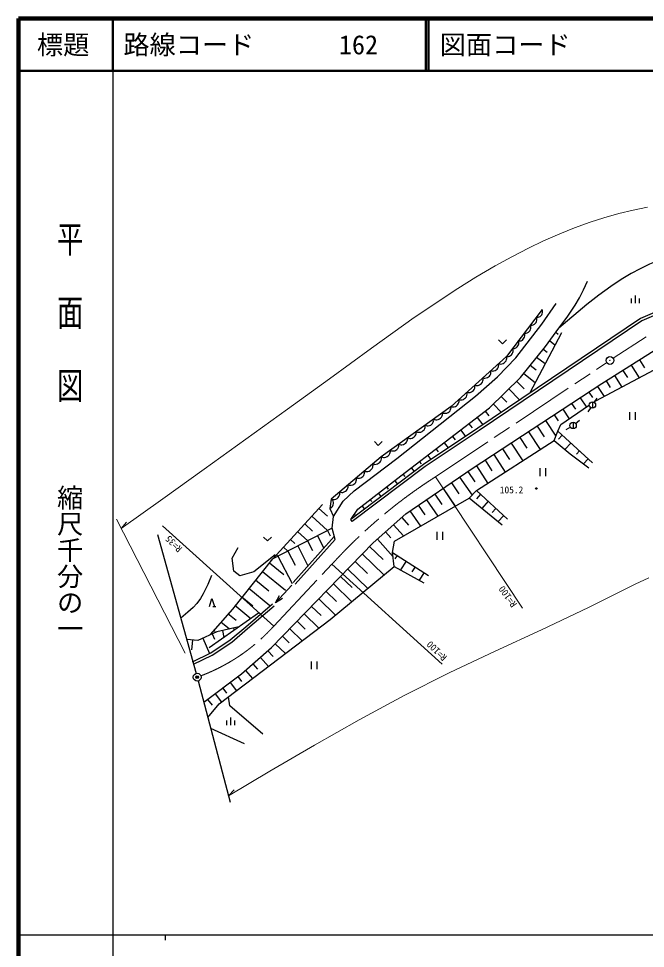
# Model space of a CAD drawing. Units: millimetres, scale not verified. Extents: x 40000 to 680000, y 20000 to 380000.
# Drawn here: x 40000 to 159656, y 202409 to 380000 of the extents above; entities that cross this region are included whole.
import ezdxf
from ezdxf.enums import TextEntityAlignment as Align

# ---------------------------------------------------------------- set-up
doc = ezdxf.new("R2010")
doc.units = ezdxf.units.MM
doc.header["$LTSCALE"] = 1000
doc.header["$PDMODE"] = 32
doc.header["$PDSIZE"] = 500
doc.linetypes.add('CHAIN', pattern=[18.5, 12, -1.5, 3.5, -1.5])
for name, color, linetype, lineweight in [('M-BGD', 7, 'Continuous', 25), ('M-BMK', 2, 'CHAIN', 13), ('M-BMK-OTRS', 5, 'Continuous', 25), ('M-BMK-SRVR', 3, 'Continuous', 25), ('M-STR-HTXT', 7, 'Continuous', 13), ('M-TTL', 2, 'Continuous', 140), ('M-TTL-BAND', 7, 'Continuous', 25), ('M-TTL-LINE', 7, 'Continuous', 50)]:
    doc.layers.add(name, color=color, linetype=linetype, lineweight=lineweight)
doc.layers.add('M-OTRS', color=6, linetype='Continuous')
doc.layers.add('M-TTL-TXT', color=7, linetype='Continuous')
doc.styles.add('@ＭＳ ゴシック', font='')
doc.styles.add('ＭＳ ゴシック', font='')
doc.styles.get('@ＭＳ ゴシック').set_extended_font_data('@MS Gothic')
doc.styles.get('ＭＳ ゴシック').set_extended_font_data('MS Gothic')

msp = doc.modelspace()

# ---------------------------------------------------------------- linework, layer by layer
at = {"layer": 'M-BGD'}
for p, q in [((157721, 327138), (157721, 325638)), ((139855, 321653), (142602, 325559)), ((156971, 326538), (156971, 325638)), ((158471, 326537), (158471, 325637)), ((164278, 325126), (158744, 322690)), ((139947, 324430), (133139, 315490)), ((139584, 323121), (139743, 323271)), ((139743, 323271), (139874, 323443)), ((139874, 323443), (139976, 323637)), ((140002, 324206), (139924, 324401)), ((139976, 323637), (140021, 323874)), ((140023, 324054), (140002, 324206)), ((140021, 323874), (140023, 324054)), ((164442, 324653), (158987, 322250)), ((158744, 322690), (127639, 301763)), ((158987, 322250), (127918, 301348)), ((134938, 315196), (139855, 321653)), ((137765, 321251), (137683, 321457)), ((137683, 321457), (137903, 321432)), ((137903, 321432), (138063, 321454)), ((138063, 321454), (138246, 321506)), ((138246, 321506), (138474, 321618)), ((138474, 321618), (138643, 321777)), ((138643, 321777), (138781, 321958)), ((138781, 321958), (138889, 322162)), ((138916, 322763), (138834, 322968)), ((138834, 322968), (139042, 322945)), ((138889, 322162), (138936, 322413)), ((138938, 322603), (138916, 322763)), ((138936, 322413), (138938, 322603)), ((139042, 322945), (139194, 322966)), ((139194, 322966), (139367, 323015)), ((139367, 323015), (139584, 323121)), ((136614, 319739), (136532, 319945)), ((136532, 319945), (136752, 319921)), ((136636, 319580), (136614, 319739)), ((136752, 319921), (136912, 319942)), ((136912, 319942), (137095, 319994)), ((137095, 319994), (137323, 320107)), ((137323, 320107), (137492, 320265)), ((137492, 320265), (137630, 320446)), ((143624, 320006), (137523, 308413)), ((137630, 320446), (137738, 320651)), ((137738, 320651), (137785, 320901)), ((137787, 321091), (137765, 321251)), ((137785, 320901), (137787, 321091)), ((140566, 317390), (143148, 320864)), ((142539, 320078), (143018, 319707)), ((131641, 318629), (132391, 317908)), ((132391, 317908), (133141, 318628)), ((135459, 318239), (135381, 318433)), ((135381, 318433), (135601, 318409)), ((135433, 317670), (135478, 317907)), ((135479, 318087), (135459, 318239)), ((135478, 317907), (135479, 318087)), ((135601, 318409), (135761, 318431)), ((135761, 318431), (135944, 318483)), ((135944, 318483), (136172, 318595)), ((136172, 318595), (136341, 318753)), ((136341, 318753), (136479, 318935)), ((136479, 318935), (136587, 319139)), ((136587, 319139), (136634, 319390)), ((136634, 319390), (136636, 319580)), ((141322, 318506), (142397, 317673)), ((134237, 315991), (134345, 316195)), ((134372, 316796), (134290, 317001)), ((134290, 317001), (134499, 316978)), ((134345, 316195), (134393, 316446)), ((134394, 316636), (134372, 316796)), ((134393, 316446), (134394, 316636)), ((134499, 316978), (134650, 316999)), ((134650, 316999), (134823, 317048)), ((134823, 317048), (135040, 317154)), ((135040, 317154), (135200, 317304)), ((135200, 317304), (135331, 317476)), ((135331, 317476), (135433, 317670)), ((135843, 311430), (140566, 317390)), ((140104, 316933), (140916, 316305)), ((151358, 310293), (162545, 317353)), ((133139, 315490), (122554, 305919)), ((131423, 311578), (134938, 315196)), ((132711, 314253), (132898, 314422)), ((132898, 314422), (133057, 314623)), ((133057, 314623), (133159, 314885)), ((133139, 315490), (133359, 315465)), ((133159, 314885), (133199, 315091)), ((133208, 315269), (133161, 315509)), ((133199, 315091), (133208, 315269)), ((133359, 315465), (133519, 315487)), ((133519, 315487), (133702, 315539)), ((133702, 315539), (133931, 315651)), ((133931, 315651), (134099, 315810)), ((134099, 315810), (134237, 315991)), ((138887, 315361), (140516, 314100)), ((158549, 314832), (159510, 313310)), ((130165, 312531), (130120, 312760)), ((130120, 312760), (130343, 312692)), ((130343, 312692), (130512, 312683)), ((130512, 312683), (130712, 312702)), ((130712, 312702), (130970, 312773)), ((130970, 312773), (131175, 312905)), ((131175, 312905), (131353, 313066)), ((131353, 313066), (131504, 313256)), ((131504, 313256), (131602, 313506)), ((131602, 313506), (131640, 313703)), ((131648, 313872), (131603, 314101)), ((131603, 314101), (131838, 314030)), ((131640, 313703), (131648, 313872)), ((131838, 314030), (132016, 314021)), ((132016, 314021), (132225, 314040)), ((132225, 314040), (132496, 314116)), ((132496, 314116), (132711, 314253)), ((137670, 313789), (138813, 312903)), ((150200, 307003), (161309, 312912)), ((155353, 312815), (156224, 311436)), ((156951, 313823), (158477, 311406)), ((127247, 307898), (131423, 311578)), ((128532, 310531), (128635, 310794)), ((128635, 310794), (128675, 311000)), ((128684, 311178), (128636, 311418)), ((128636, 311418), (128860, 311350)), ((128675, 311000), (128684, 311178)), ((128860, 311350), (129029, 311342)), ((129029, 311342), (129228, 311360)), ((129228, 311360), (129487, 311432)), ((129487, 311432), (129692, 311563)), ((129692, 311563), (129870, 311724)), ((129870, 311724), (130021, 311915)), ((129883, 305640), (135843, 311430)), ((130021, 311915), (130118, 312165)), ((130118, 312165), (130156, 312361)), ((130156, 312361), (130165, 312531)), ((136452, 312216), (138635, 310526)), ((152157, 310798), (152938, 309561)), ((153755, 311806), (155131, 309626)), ((126569, 294045), (151358, 310293)), ((126828, 308975), (126980, 309165)), ((126980, 309165), (127077, 309415)), ((127077, 309415), (127115, 309612)), ((127124, 309781), (127079, 310010)), ((127079, 310010), (127313, 309939)), ((127115, 309612), (127124, 309781)), ((127313, 309939), (127491, 309930)), ((127491, 309930), (127700, 309949)), ((127700, 309949), (127971, 310024)), ((127971, 310024), (128187, 310162)), ((128187, 310162), (128374, 310331)), ((128374, 310331), (128532, 310531)), ((133608, 309259), (135651, 307155)), ((135098, 310706), (136482, 309282)), ((150532, 309752), (151782, 307845)), ((112208, 295988), (127247, 307898)), ((124083, 307031), (124037, 307260)), ((124037, 307260), (124272, 307189)), ((124659, 307199), (124930, 307275)), ((124930, 307275), (125145, 307413)), ((125145, 307413), (125332, 307582)), ((125332, 307582), (125491, 307782)), ((125491, 307782), (125593, 308044)), ((125593, 308044), (125634, 308250)), ((125643, 308428), (125595, 308669)), ((125595, 308669), (125818, 308601)), ((125634, 308250), (125643, 308428)), ((125818, 308601), (125988, 308592)), ((125988, 308592), (126187, 308610)), ((126187, 308610), (126445, 308682)), ((126445, 308682), (126650, 308814)), ((126650, 308814), (126828, 308975)), ((132118, 307811), (133187, 306711)), ((147227, 307585), (148392, 305807)), ((148879, 308668), (149575, 307606)), ((149894, 306684), (150467, 307503)), ((122554, 305919), (109244, 296325)), ((113000, 292643), (129883, 305640)), ((122481, 305324), (122541, 305515)), ((122541, 305515), (122568, 305682)), ((122568, 305682), (122548, 305915)), ((122554, 305919), (122777, 305851)), ((122777, 305851), (122947, 305842)), ((122947, 305842), (123146, 305861)), ((123146, 305861), (123404, 305933)), ((123404, 305933), (123609, 306064)), ((123609, 306064), (123787, 306225)), ((123787, 306225), (123938, 306416)), ((123938, 306416), (124036, 306665)), ((124036, 306665), (124074, 306862)), ((124074, 306862), (124083, 307031)), ((124272, 307189), (124450, 307180)), ((124450, 307180), (124659, 307199)), ((130628, 306364), (132147, 304801)), ((143525, 302476), (148817, 306098)), ((145574, 306502), (146286, 305415)), ((149214, 305695), (148654, 304867)), ((149550, 306793), (149549, 305593)), ((120340, 303546), (120545, 303694)), ((120545, 303694), (120724, 303875)), ((120724, 303875), (120855, 304125)), ((120855, 304125), (120918, 304325)), ((120918, 304325), (120946, 304501)), ((120946, 304501), (120926, 304745)), ((120926, 304745), (121140, 304653)), ((121140, 304653), (121308, 304626)), ((121308, 304626), (121508, 304622)), ((121508, 304622), (121772, 304665)), ((121772, 304665), (121991, 304773)), ((121991, 304773), (122185, 304913)), ((122185, 304913), (122357, 305086)), ((122357, 305086), (122481, 305324)), ((127529, 303826), (128610, 302424)), ((129098, 305036), (129794, 304133)), ((142269, 304335), (143013, 303199)), ((143921, 305419), (145130, 303575)), ((156606, 304860), (156606, 303360)), ((157746, 303360), (157746, 304860)), ((117529, 301727), (117592, 301928)), ((117592, 301928), (117620, 302104)), ((117620, 302104), (117600, 302348)), ((117600, 302348), (117814, 302256)), ((117814, 302256), (117982, 302229)), ((117982, 302229), (118182, 302225)), ((118182, 302225), (118446, 302268)), ((118446, 302268), (118664, 302376)), ((118664, 302376), (118859, 302516)), ((118859, 302516), (119030, 302689)), ((119030, 302689), (119155, 302926)), ((119155, 302926), (119215, 303117)), ((119215, 303117), (119242, 303285)), ((119242, 303285), (119222, 303517)), ((119222, 303517), (119447, 303421)), ((119447, 303421), (119623, 303392)), ((119623, 303392), (119833, 303388)), ((119833, 303388), (120111, 303433)), ((120111, 303433), (120340, 303546)), ((125960, 302617), (126561, 301837)), ((138964, 302169), (140309, 300116)), ((140616, 303252), (142572, 300268)), ((142953, 301189), (143525, 302476)), ((145349, 301972), (144499, 301444)), ((145858, 302888), (145858, 301688)), ((146317, 302675), (147082, 303319)), ((115533, 300119), (115704, 300291)), ((115704, 300291), (115829, 300529)), ((115829, 300529), (115889, 300720)), ((115889, 300720), (115916, 300887)), ((115916, 300887), (115896, 301120)), ((115896, 301120), (116121, 301023)), ((116121, 301023), (116297, 300995)), ((116297, 300995), (116507, 300991)), ((116507, 300991), (116785, 301036)), ((116785, 301036), (117014, 301149)), ((117014, 301149), (117219, 301296)), ((117219, 301296), (117398, 301478)), ((127639, 301763), (117326, 294843)), ((117398, 301478), (117529, 301727)), ((127918, 301348), (117616, 294436)), ((122821, 300198), (123328, 299541)), ((124391, 301407), (125314, 300210)), ((137311, 301086), (139547, 297674)), ((142212, 299399), (142953, 301189)), ((142953, 301189), (149530, 295181)), ((143775, 300438), (143051, 299646)), ((107917, 299203), (108666, 298483)), ((108666, 298483), (109417, 299203)), ((112563, 298323), (112590, 298490)), ((112590, 298490), (112570, 298723)), ((112570, 298723), (112795, 298626)), ((112795, 298626), (112971, 298597)), ((112971, 298597), (113181, 298593)), ((113181, 298593), (113459, 298638)), ((113459, 298638), (113688, 298752)), ((113688, 298752), (113893, 298899)), ((113893, 298899), (114072, 299081)), ((114072, 299081), (114203, 299330)), ((114203, 299330), (114266, 299531)), ((114266, 299531), (114294, 299706)), ((114294, 299706), (114274, 299950)), ((114274, 299950), (114488, 299858)), ((114488, 299858), (114656, 299831)), ((114656, 299831), (114855, 299827)), ((114855, 299827), (115120, 299870)), ((115120, 299870), (115338, 299978)), ((115338, 299978), (115533, 300119)), ((121252, 298989), (122018, 297995)), ((127441, 289839), (142212, 299399)), ((134006, 298919), (136229, 295527)), ((135658, 300002), (136996, 297961)), ((142212, 299399), (145266, 296866)), ((145419, 298936), (144324, 297737)), ((110566, 296502), (110746, 296683)), ((110746, 296683), (110877, 296933)), ((110877, 296933), (110940, 297133)), ((110940, 297133), (110968, 297309)), ((110968, 297309), (110948, 297553)), ((110948, 297553), (111162, 297461)), ((111162, 297461), (111329, 297434)), ((111329, 297434), (111529, 297430)), ((111529, 297430), (111794, 297473)), ((111794, 297473), (112012, 297581)), ((112012, 297581), (112207, 297721)), ((112207, 297721), (112378, 297894)), ((112378, 297894), (112503, 298132)), ((112503, 298132), (112563, 298323)), ((119683, 297779), (120095, 297245)), ((130701, 296753), (132912, 293380)), ((132353, 297836), (133684, 295806)), ((145266, 296866), (148840, 294183)), ((147064, 297434), (146473, 296787)), ((109244, 296325), (99680, 288242)), ((117326, 294843), (103397, 284356)), ((104038, 289813), (112208, 295988)), ((107662, 294713), (107623, 294955)), ((107623, 294955), (107855, 294876)), ((107855, 294876), (108032, 294861)), ((108032, 294861), (108242, 294873)), ((108242, 294873), (108516, 294940)), ((108516, 294940), (108735, 295070)), ((108735, 295070), (108928, 295233)), ((108928, 295233), (109093, 295428)), ((109093, 295428), (109204, 295687)), ((109204, 295687), (109251, 295891)), ((109266, 296069), (109227, 296311)), ((109244, 296325), (109469, 296228)), ((109251, 295891), (109266, 296069)), ((109469, 296228), (109645, 296200)), ((109645, 296200), (109855, 296196)), ((109855, 296196), (110133, 296241)), ((110133, 296241), (110362, 296354)), ((110362, 296354), (110566, 296502)), ((116545, 295360), (116868, 294941)), ((118114, 296570), (118722, 295781)), ((129048, 295670), (130371, 293651)), ((148708, 295932), (147834, 294975)), ((117616, 294436), (103698, 283957)), ((105998, 293005), (106042, 293200)), ((106057, 293369), (106019, 293599)), ((106019, 293599), (106251, 293520)), ((106042, 293200), (106057, 293369)), ((106251, 293520), (106428, 293505)), ((106428, 293505), (106638, 293518)), ((106638, 293518), (106912, 293584)), ((106912, 293584), (107131, 293715)), ((107131, 293715), (107324, 293877)), ((107324, 293877), (107489, 294072)), ((107489, 294072), (107600, 294331)), ((107600, 294331), (107647, 294536)), ((107647, 294536), (107662, 294713)), ((113906, 285418), (126569, 294045)), ((114975, 294151), (115501, 293469)), ((125778, 293506), (127123, 291530)), ((127395, 294586), (129594, 291232)), ((139510, 294135), (139510, 292635)), ((140650, 292634), (140650, 294134)), ((104193, 291231), (104358, 291426)), ((104358, 291426), (104469, 291684)), ((104469, 291684), (104516, 291889)), ((104531, 292067), (104492, 292308)), ((104492, 292308), (104712, 292233)), ((104516, 291889), (104531, 292067)), ((104712, 292233), (104881, 292219)), ((104775, 286290), (113000, 292643)), ((104881, 292219), (105081, 292231)), ((105081, 292231), (105342, 292294)), ((105342, 292294), (105551, 292418)), ((105551, 292418), (105734, 292573)), ((105734, 292573), (105892, 292759)), ((105892, 292759), (105998, 293005)), ((111837, 291732), (112335, 291086)), ((113406, 292942), (113713, 292543)), ((122612, 291349), (124050, 289238)), ((124195, 292427), (126559, 288957)), ((101323, 289356), (101284, 289597)), ((101284, 289597), (101516, 289518)), ((101516, 289518), (101693, 289503)), ((101693, 289503), (101903, 289516)), ((101903, 289516), (102177, 289582)), ((101962, 287861), (104038, 289813)), ((102177, 289582), (102396, 289713)), ((102396, 289713), (102589, 289875)), ((102589, 289875), (102754, 290070)), ((102754, 290070), (102865, 290329)), ((102865, 290329), (102912, 290534)), ((102927, 290711), (102888, 290953)), ((102888, 290953), (103120, 290874)), ((102912, 290534), (102927, 290711)), ((103120, 290874), (103297, 290859)), ((103297, 290859), (103507, 290871)), ((103507, 290871), (103781, 290938)), ((103781, 290938), (104000, 291068)), ((104000, 291068), (104193, 291231)), ((110268, 290523), (110558, 290145)), ((121029, 290271), (123345, 286870)), ((126011, 288410), (127441, 289839)), ((127441, 289839), (133340, 284415)), ((99680, 288242), (99439, 286446)), ((99842, 288099), (99678, 288230)), ((99680, 288242), (99912, 288163)), ((99935, 287978), (99842, 288099)), ((99912, 288163), (100089, 288148)), ((100023, 287821), (99935, 287978)), ((100101, 287593), (100023, 287821)), ((100089, 288148), (100299, 288160)), ((100133, 284883), (101962, 287861)), ((100299, 288160), (100573, 288226)), ((100573, 288226), (100792, 288357)), ((100792, 288357), (100985, 288520)), ((100985, 288520), (101150, 288714)), ((101150, 288714), (101261, 288973)), ((101261, 288973), (101308, 289178)), ((101308, 289178), (101323, 289356)), ((107129, 288104), (107404, 287748)), ((108698, 289313), (109169, 288702)), ((111775, 280190), (126011, 288410)), ((117863, 288114), (120018, 284950)), ((119446, 289192), (120787, 287223)), ((132326, 283224), (126011, 288410)), ((128179, 289161), (127383, 288296)), ((129653, 287805), (128403, 286446)), ((88553, 276827), (98016, 287171)), ((97340, 286432), (98955, 284954)), ((99439, 286446), (99632, 286530)), ((99439, 286446), (100133, 284883)), ((99632, 286530), (99753, 286622)), ((99753, 286622), (99879, 286751)), ((99879, 286751), (100015, 286950)), ((100015, 286950), (100080, 287160)), ((100080, 287160), (100108, 287374)), ((100108, 287374), (100101, 287593)), ((103397, 284356), (104775, 286290)), ((105560, 286895), (106004, 286319)), ((114697, 285957), (116692, 283029)), ((116280, 287036), (117525, 285208)), ((131128, 286449), (130423, 285683)), ((95988, 284954), (98981, 282216)), ((99889, 282686), (100133, 284883)), ((103698, 283957), (103397, 284356)), ((104086, 285323), (104270, 285192)), ((107711, 279867), (113906, 285418)), ((113131, 284724), (114460, 283241)), ((132602, 285093), (131504, 283899)), ((99889, 282686), (88553, 276827)), ((94637, 283476), (96105, 282132)), ((100408, 280480), (99889, 282686)), ((111583, 283336), (113506, 281190)), ((86777, 280959), (87527, 280239)), ((87527, 280239), (88277, 280958)), ((100268, 281074), (92410, 272307)), ((93285, 281999), (95189, 280256)), ((97055, 281221), (98278, 278854)), ((98944, 282197), (99456, 281208)), ((110034, 281949), (111062, 280801)), ((119868, 281955), (119867, 280455)), ((121007, 280455), (121008, 281955)), ((80787, 276915), (81885, 278959)), ((88303, 259890), (107711, 279867)), ((90581, 279043), (91397, 278297)), ((91933, 280521), (92749, 279774)), ((100408, 280480), (92782, 271973)), ((93276, 279268), (95241, 275466)), ((95166, 280244), (96122, 278394)), ((107018, 279153), (109579, 276665)), ((108485, 280561), (111493, 277205)), ((111402, 278030), (111775, 280190)), ((88963, 277554), (84905, 274321)), ((89229, 277565), (89392, 277416)), ((89498, 277315), (92198, 272090)), ((91387, 278291), (92789, 275580)), ((105632, 277726), (109747, 273729)), ((111402, 278030), (118256, 273632)), ((111699, 275347), (111402, 278030)), ((112258, 277480), (111851, 276846)), ((81091, 274475), (80787, 276915)), ((80904, 267190), (88553, 276827)), ((87892, 276022), (90604, 273794)), ((99477, 265217), (111699, 275347)), ((104245, 276299), (106622, 273991)), ((111699, 275347), (117361, 272217)), ((113972, 276381), (112887, 274690)), ((115685, 275281), (115078, 274334)), ((82250, 273559), (81091, 274475)), ((84905, 274321), (82250, 273559)), ((86570, 274413), (90953, 270811)), ((102859, 274872), (106665, 271175)), ((117399, 274182), (116458, 272716)), ((85248, 272804), (87796, 270710)), ((92191, 271779), (89066, 268402)), ((100087, 272019), (103584, 268621)), ((101473, 273446), (103664, 271317)), ((83926, 271195), (87938, 267898)), ((98700, 270592), (100706, 268643)), ((76466, 267742), (76917, 269242)), ((76917, 269242), (77366, 267742)), ((82604, 269586), (84722, 267846)), ((83379, 263859), (88452, 268243)), ((89066, 268402), (89776, 269788)), ((90393, 269218), (89066, 268402)), ((97314, 269165), (100503, 266067)), ((85801, 266462), (76399, 259847)), ((76654, 262345), (80904, 267190)), ((77066, 267742), (77666, 267742)), ((81281, 267977), (84359, 265448)), ((83704, 263479), (88779, 267865)), ((95928, 267738), (97737, 265981)), ((78301, 249096), (99477, 265217)), ((78637, 264759), (80255, 263430)), ((79959, 266368), (81539, 265070)), ((93155, 264884), (94707, 263377)), ((94542, 266311), (97342, 263591)), ((77864, 262901), (74229, 261233)), ((77315, 263150), (77550, 262957)), ((82059, 263829), (77864, 262901)), ((78913, 263133), (79204, 261820)), ((80389, 261324), (83379, 263859)), ((80690, 260924), (83704, 263479)), ((81011, 263597), (81069, 263335)), ((91769, 263457), (94140, 261154)), ((74229, 261233), (72102, 261391)), ((73166, 261312), (73025, 259414)), ((75138, 261650), (76463, 258762)), ((76702, 258879), (80389, 261324)), ((76956, 262484), (77423, 261465)), ((90383, 262030), (91677, 260773)), ((76951, 258445), (80690, 260924)), ((82580, 254855), (88303, 259890)), ((88997, 260603), (90939, 258716)), ((73186, 257151), (76702, 258879)), ((73407, 256703), (76951, 258445)), ((86157, 258002), (87698, 256250)), ((87588, 259260), (88566, 258148)), ((84726, 256743), (85597, 255753)), ((95858, 257228), (95858, 255728)), ((96998, 255728), (96998, 257228)), ((75369, 249412), (82580, 254855)), ((81859, 254311), (82580, 253356)), ((83295, 255485), (84658, 253935)), ((80417, 253222), (81623, 251624)), ((77532, 251045), (78747, 249435)), ((78974, 252133), (79701, 251171)), ((80293, 248746), (80098, 250454)), ((76090, 249956), (76924, 248851)), ((76136, 246511), (78301, 249096)), ((86638, 243326), (80293, 248746)), ((79694, 245928), (79693, 245028)), ((80444, 246528), (80443, 245028)), ((81194, 245928), (81193, 245028)), ((76655, 244475), (83074, 241569))]:
    msp.add_line(p, q, dxfattribs=at)
for points in [[(178946, 337020), (178178, 337298), (177215, 337528), (176534, 337546), (175756, 337429), (173305, 336647), (170550, 335887), (167036, 335113), (163699, 334277), (162037, 333721), (160411, 333067), (158642, 332236), (156909, 331304), (155040, 330175), (153039, 328836), (150749, 327157), (148493, 325378), (143148, 320864)], [(143148, 320864), (144691, 322971), (146255, 325295), (147065, 326670), (147844, 328202), (148593, 329843)], [(76816, 273640), (76119, 271939), (75247, 270124), (74741, 269271), (74046, 268316), (73347, 267549), (72313, 266607), (70954, 265515)]]:
    msp.add_lwpolyline(points, dxfattribs=at)
for centre, radius in [((149550, 306193), 600), ((145858, 302288), 600), ((138844, 290253), 150), ((138844, 290253), 90), ((138844, 290253), 30)]:
    msp.add_circle(centre, radius, dxfattribs=at)
at = {"layer": 'M-BMK'}
for p, q in [((153519, 315116), (159802, 319215)), ((119569, 292471), (152267, 314290)), ((88725, 263977), (99818, 275778))]:
    msp.add_line(p, q, dxfattribs=at)
for centre, radius, start, end in [((172153, 210224), 97620, 122.59267, 137.81502), ((62208, 287879), 35699, 290.65779, 317.96915)]:
    msp.add_arc(centre, radius, start, end, dxfattribs=at)
at = {"layer": 'M-BMK-OTRS'}
for p, q in [((66522, 281443), (73897, 254941)), ((74290, 253493), (80417, 230319))]:
    msp.add_line(p, q, dxfattribs=at)
at = {"layer": 'M-BMK-SRVR'}
for centre, radius in [((152891, 314706), 750), ((152891, 314706), 30), ((74098, 254218), 750), ((74098, 254218), 30)]:
    msp.add_circle(centre, radius, dxfattribs=at)
at = {"layer": 'M-OTRS'}
msp.add_point((74098, 254218), dxfattribs=at)
msp.add_point((74098, 254218), dxfattribs=at)
at = {"layer": 'M-STR-HTXT'}
for p, q in [((136221, 267378), (119569, 292471)), ((71814, 258829), (58710, 284380)), ((59603, 282639), (60597, 283839)), ((67448, 283142), (88725, 263977)), ((99818, 275778), (120879, 256693)), ((80083, 231581), (81146, 232719))]:
    msp.add_line(p, q, dxfattribs=at)
for points in [[(59603, 282639), (67510, 288283), (75427, 293946), (83367, 299645), (91339, 305399), (99356, 311226), (107339, 317061), (115511, 322897), (123833, 328463), (127285, 330610), (130950, 332764), (134127, 334517), (137340, 336171), (140228, 337552), (143332, 338918), (146103, 340029), (149094, 341112), (151741, 341966), (154611, 342779), (157322, 343437), (160065, 343994)], [(160323, 273177), (157709, 271985), (148777, 267547), (139824, 263276), (130965, 259174), (122200, 255035), (113599, 250705), (105006, 246072), (96473, 241237), (87980, 236269), (80083, 231581)]]:
    msp.add_lwpolyline(points, dxfattribs=at)
at = {"layer": 'M-TTL'}
for p, q in [((40000, 380000), (40000, 20000)), ((680000, 380000), (40000, 380000))]:
    msp.add_line(p, q, dxfattribs=at)
at = {"layer": 'M-TTL-BAND'}
for p, q in [((58000, 370000), (58000, 20000)), ((40000, 205000), (579000, 205000)), ((68000, 205000), (68000, 204000))]:
    msp.add_line(p, q, dxfattribs=at)
at = {"layer": 'M-TTL-LINE'}
for p, q in [((58000, 380000), (58000, 370000)), ((117750, 380000), (117750, 370000)), ((118250, 380000), (118250, 370000)), ((40000, 370000), (680000, 370000))]:
    msp.add_line(p, q, dxfattribs=at)

# ---------------------------------------------------------------- texts
at = {"layer": 'M-BGD', "style": 'ＭＳ ゴシック'}
msp.add_text('105.2', height=1320, rotation=359.988, dxfattribs=at).set_placement((131859, 288938), align=Align.BOTTOM_LEFT)
at = {"layer": 'M-STR-HTXT', "style": 'ＭＳ ゴシック'}
for s, rotation, p in [('R=35', 135.788, (71644, 279183)), ('R=100', 126.188, (135552, 268408)), ('R=100', 136.288, (122179, 258435))]:
    msp.add_text(s, height=1320, rotation=rotation, dxfattribs=at).set_placement(p, align=Align.BOTTOM_LEFT)
at = {"layer": 'M-TTL-BAND', "style": '@ＭＳ ゴシック', "width": 1.4}
msp.add_text('平  面  図', height=3666, rotation=270, dxfattribs=at).set_placement((49777, 306475), align=Align.MIDDLE_RIGHT)
at = {"layer": 'M-TTL-BAND', "style": '@ＭＳ ゴシック'}
msp.add_text('縮尺千分の一', height=3666, rotation=270, dxfattribs=at).set_placement((49777, 261030), align=Align.MIDDLE_RIGHT)
at = {"layer": 'M-TTL-TXT', "style": 'ＭＳ ゴシック'}
msp.add_text('標題', height=3666, dxfattribs=at).set_placement((48500, 375000), align=Align.MIDDLE_CENTER)
for s, p in [('路線コード', (60000, 375000)), ('162', (101142, 375000)), ('図面コード', (120380, 375000))]:
    msp.add_text(s, height=3666, dxfattribs=at).set_placement(p, align=Align.MIDDLE_LEFT)

doc.saveas('drawing.dxf')
